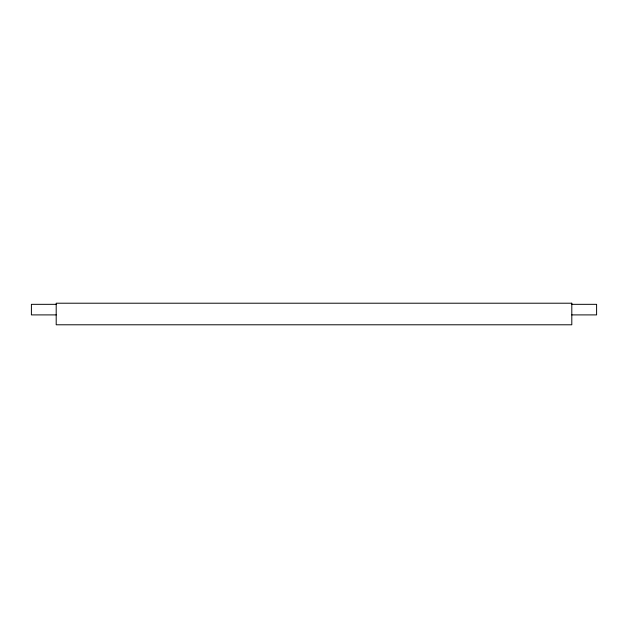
<?xml version="1.0" encoding="UTF-8"?>
<svg xmlns="http://www.w3.org/2000/svg" width="628" height="628" viewBox="0 0 628 628"><rect width="100%" height="100%" fill="white"/><g stroke="black" fill="none" stroke-linecap="round" stroke-linejoin="round"><path stroke-width="0.94" d="M56.198 304.329L31.4 304.329L31.4 314.903L56.198 314.903M571.802 304.329L596.6 304.329L596.6 314.903L571.802 314.903M571.802 303.214L56.198 303.214L56.198 324.786L571.802 324.786L571.802 303.214"/></g></svg>
